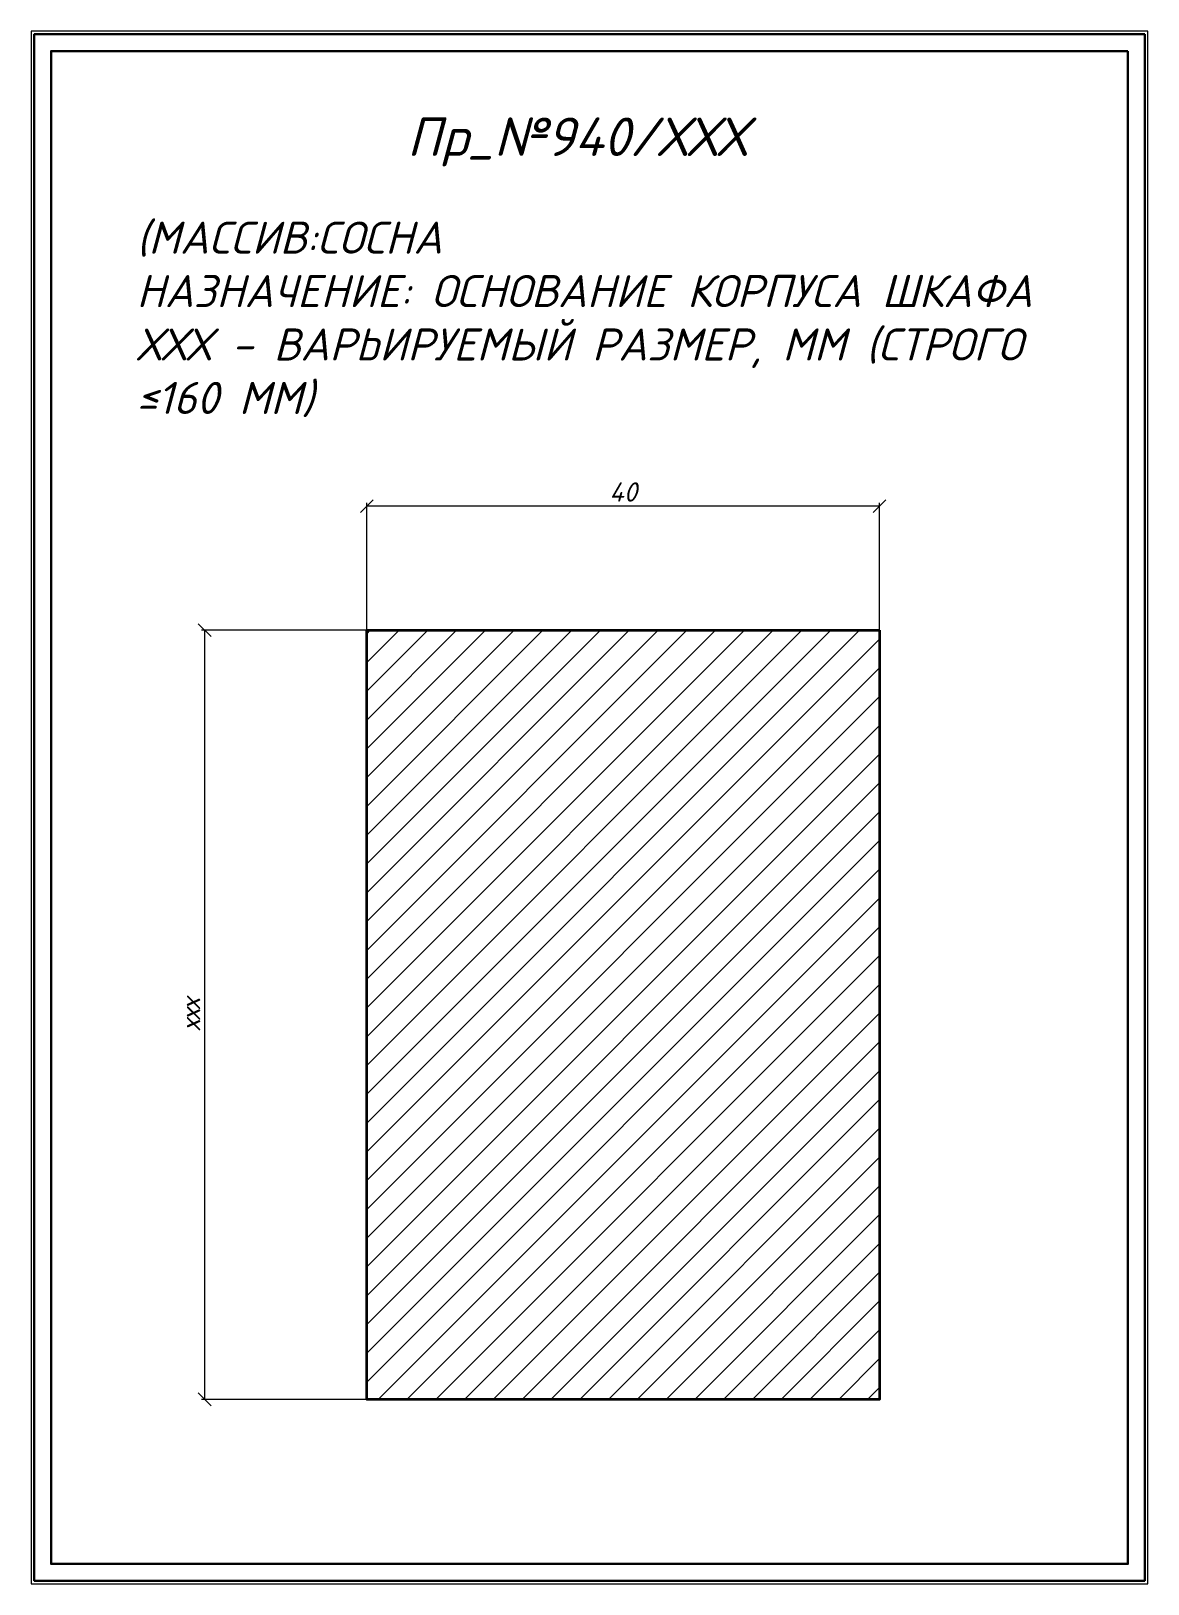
# Model space of a CAD drawing. Header units: millimetres. Extents: x 11025 to 11112, y -519 to -398.
import ezdxf

# ---------------------------------------------------------------- set-up
doc = ezdxf.new("R2010")
doc.units = ezdxf.units.MM
doc.layers.get('0').update_dxf_attribs({"lineweight": 13})
for name, color, linetype, lineweight in [('профили', 1, 'Continuous', 35), ('служебный слой НАДПИСИ', 7, 'Continuous', 13), ('служебный слой РАЗМЕРЫ', 7, 'Continuous', 9), ('служебный слой ШТАМП', 7, 'Continuous', 30), ('служебный слой ШТРИХОВКА', 7, 'Continuous', 5)]:
    doc.layers.add(name, color=color, linetype=linetype, lineweight=lineweight)
doc.styles.add('ЕСКД', font='isocpeur.ttf', dxfattribs={"oblique": 15})
doc.dimstyles.new('ЕСКД', dxfattribs={"dimtxt": 3.5, "dimasz": 2.5, "dimexe": 0.25, "dimexo": 0, "dimgap": 0.35, "dimtad": 1, "dimdec": 1, "dimzin": 9, "dimtxsty": 'ЕСКД', "dimblk": 'OBLIQUE', "dimcen": 0, "dimclrd": 256, "dimclre": 256, "dimclrt": 256, "dimadec": 1, "dimazin": 0, "dimtfac": 1, "dimtdec": 1, "dimtmove": 0, "dimatfit": 3, "dimldrblk": 'DOTSMALL', "dimfxl": 1, "dimlwd": -1, "dimlwe": -1, "dimarcsym": 0})

# ---------------------------------------------------------------- blocks, each defined once
blk = doc.blocks.new('_OBLIQUE')
at = {"color": 0, "linetype": 'ByBlock'}
blk.add_line((-0.5, -0.5), (0.5, 0.5), dxfattribs=at)
blk = doc.blocks.new('*D4')
at = {"layer": 'Defpoints', "color": 0, "transparency": 16777216}
for p in [(11038.72, -444.24), (11051.36, -444.24), (11051.36, -504.24)]:
    blk.add_point(p, dxfattribs=at)
at = {"layer": 'служебный слой РАЗМЕРЫ', "transparency": 16777216}
for p, q in [((11051.36, -444.24), (11038.47, -444.24)), ((11038.72, -504.24), (11038.72, -444.24)), ((11051.36, -504.24), (11038.47, -504.24))]:
    blk.add_line(p, q, dxfattribs=at)
for p, rotation in [((11038.72, -444.24), 90), ((11038.72, -504.24), 270)]:
    blk.add_blockref('_OBLIQUE', p, dxfattribs=dict(at, rotation=rotation))
at = {"layer": 'служебный слой РАЗМЕРЫ', "transparency": 16777216, "insert": (11037.62, -474.24), "char_height": 1.5, "attachment_point": 5, "rotation": 90, "style": 'ЕСКД'}
blk.add_mtext('ххх', dxfattribs=at)
blk = doc.blocks.new('_DotSmall')
at = {"color": 0, "linetype": 'ByBlock', "lineweight": -3, "const_width": 0.5}
blk.add_lwpolyline([(-0.0625, 0, 1), (0.0625, 0, 1)], format="xyb", close=True, dxfattribs=at)
blk = doc.blocks.new('*D3')
at = {"layer": 'Defpoints', "color": 0, "transparency": 16777216}
for p in [(11051.36, -434.56), (11051.36, -444.24), (11091.36, -444.24)]:
    blk.add_point(p, dxfattribs=at)
at = {"layer": 'служебный слой РАЗМЕРЫ', "transparency": 16777216}
for p, q in [((11051.36, -444.24), (11051.36, -434.31)), ((11091.36, -434.56), (11051.36, -434.56)), ((11091.36, -444.24), (11091.36, -434.31))]:
    blk.add_line(p, q, dxfattribs=at)
at = {"layer": 'служебный слой РАЗМЕРЫ', "transparency": 16777216, "rotation": 180}
blk.add_blockref('_OBLIQUE', (11051.36, -434.56), dxfattribs=at)
at = {"layer": 'служебный слой РАЗМЕРЫ', "transparency": 16777216}
blk.add_blockref('_OBLIQUE', (11091.36, -434.56), dxfattribs=at)
at = {"layer": 'служебный слой РАЗМЕРЫ', "transparency": 16777216, "insert": (11071.36, -433.46), "char_height": 1.5, "attachment_point": 5, "style": 'ЕСКД'}
blk.add_mtext('40', dxfattribs=at)

msp = doc.modelspace()

# ---------------------------------------------------------------- hatches: boundary and pattern name
at = {"layer": 'служебный слой ШТРИХОВКА'}
h = msp.add_hatch(dxfattribs=at)
h.set_pattern_fill('ANSI31', color=256, scale=0.5, style=0)
h.set_pattern_definition([(45, (11250.8045, -449.3726), (-1.122532, 1.122532), [])])
h.paths.add_polyline_path([(11091.36, -444.24), (11051.36, -444.24), (11051.36, -504.24), (11091.36, -504.24)])

# ---------------------------------------------------------------- linework, layer by layer
at = {"layer": 'профили', "ltscale": 100}
msp.add_lwpolyline([(11091.36, -444.24), (11091.36, -504.24), (11051.36, -504.24), (11051.36, -444.24)], close=True, dxfattribs=at)
at = {"layer": 'служебный слой ШТАМП', "color": 6, "lineweight": 5, "ltscale": 100}
msp.add_lwpolyline([(11112.3, -397.51), (11025.17, -397.51), (11025.17, -518.63), (11112.3, -518.63)], close=True, dxfattribs=at)
at = {"layer": 'служебный слой ШТАМП', "ltscale": 100}
for points in [[(11112.05, -397.76), (11025.42, -397.76), (11025.42, -518.38), (11112.05, -518.38)], [(11110.74, -399.07), (11026.74, -399.07), (11026.74, -517.07), (11110.74, -517.07)]]:
    msp.add_lwpolyline(points, close=True, dxfattribs=at)

# ---------------------------------------------------------------- texts
at = {"layer": 'служебный слой НАДПИСИ', "style": 'ЕСКД', "oblique": 15}
msp.add_text('Пр_№940/ХХХ', height=3, dxfattribs=at).set_placement((11054.5, -407.25))
at = {"layer": 'служебный слой НАДПИСИ', "insert": (11033.39, -412.37), "char_height": 2.5, "attachment_point": 1, "style": 'ЕСКД'}
msp.add_mtext_dynamic_manual_height_columns('(МАССИВ:СОСНА\\PНАЗНАЧЕНИЕ: ОСНОВАНИЕ КОРПУСА ШКАФА\\PХХХ - ВАРЬИРУЕМЫЙ РАЗМЕР, ММ (СТРОГО  {\\fGOST Common|b0|i0|c204|p34;≤}160 ММ) ', width=73.8094, gutter_width=15, heights=[0], dxfattribs=at)

# ---------------------------------------------------------------- dimensions: what is measured, and where the dimension line sits
at = {"layer": 'служебный слой РАЗМЕРЫ'}
dim = msp.add_linear_dim(base=(11051.36, -434.56), p1=(11091.36, -444.24), p2=(11051.36, -444.24), dimstyle='ЕСКД', override={"dimtxt": 1.5, "dimasz": 1}, dxfattribs=at)
dim.commit()
dim.dimension.update_dxf_attribs({"geometry": '*D3', "text_midpoint": (11071.36, -433.46)})
dim = msp.add_linear_dim(base=(11038.72, -444.24), p1=(11051.36, -504.24), p2=(11051.36, -444.24), angle=270, text='ххх', dimstyle='ЕСКД', override={"dimtxt": 1.5, "dimasz": 1}, dxfattribs=at)
dim.commit()
dim.dimension.update_dxf_attribs({"geometry": '*D4', "text_midpoint": (11037.62, -474.24)})

doc.saveas('drawing.dxf')
